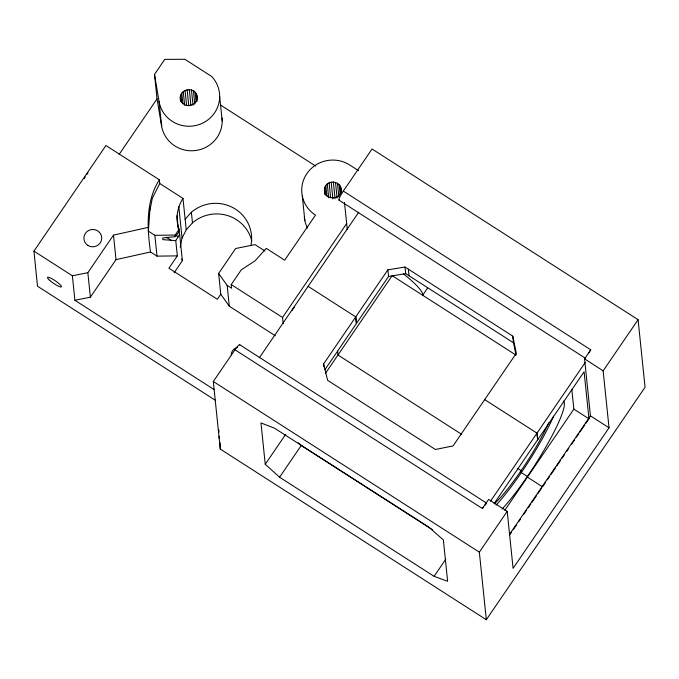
<?xml version="1.0" encoding="UTF-8"?>
<svg xmlns="http://www.w3.org/2000/svg" width="679" height="679" viewBox="0 0 679 679"><rect width="100%" height="100%" fill="white"/><g stroke="black" fill="none" stroke-linecap="round" stroke-linejoin="round"><path stroke-width="1.02" d="M159.064 101.46L154.506 74.384L164.742 59.387L184.875 59.268L211.585 76.404A30.504 29.621 -5.9 0 1 202.478 123.205A30.504 29.621 -5.9 0 1 159.064 101.46L161.594 125.98A30.504 29.621 -5.9 0 0 195.637 150.5A30.504 29.621 -5.9 0 0 222.05 117.993M161.653 123.985L161.594 125.98L157.036 98.896L154.506 74.384M178.832 231.7L179.646 234.263L175.759 240.629L177.338 255.873L157.01 256.136L150.509 251.968C147.08 227.872 145.679 201.128 159.37 179.808L105.924 145.527L33.95 251.128L37.489 286.19L215.15 400.152M159.752 183.517L152.359 198.175L149.906 210.244L148.362 231.157L154.863 235.324L175.182 235.061L179.129 229.281C174.995 219.181 177.287 207.451 182.982 198.421L159.752 183.517L159.37 179.808M180.758 101.298C176.353 87.88 198.327 84.934 197.292 99.134M180.215 247.156L182.048 238.117L186.233 229.825L192.463 222.856L191.368 212.255A36.301 35.257 -5.9 0 1 233.669 208.054A36.301 35.257 -5.9 0 1 250.84 245.73M341.019 188.372C343.574 199.999 323.535 201.434 324.452 189.551C324.868 179.095 342.012 180.003 341.24 190.485M119.122 154.422L157.036 98.896M33.95 251.128L72.364 275.776L74.902 300.288L90.383 297.181L87.854 272.669L113.486 235.121L147.971 227.448M90.383 297.181L116.016 259.641L113.486 235.121M175.759 240.629L162.833 239.628L162.663 237.981L175.352 236.648L179.358 231.454L179.129 229.281M177.338 255.873L168.901 268.213L217.348 299.278L220.777 294.245L218.63 273.442L235.655 248.506L255.007 244.627L264.971 251.009M174.121 272.771L182.379 260.685L179.646 234.263M218.63 273.442L227.151 285.392L231.607 288.252L231.225 284.577L241.283 269.843L255.211 260.694L266.244 248.361L284.688 260.201L315.472 215.133A30.878 29.986 -5.9 0 1 306.891 173.586A30.878 29.986 -5.9 0 1 349.702 164.997L358.563 170.684M339.568 199.999A8.42 1.273 -57.3 0 1 343.302 191.079L372.05 148.998L638.082 319.682L645.05 387.259L486.317 619.732L220.276 449.082L213.308 381.488L234.968 349.778A8.394 1.273 -57.3 0 1 239.823 344.957M283.16 323.611L282.532 317.483L346.655 223.561L344.482 202.461M259.31 357.825L358.716 212.247M323.611 363.936L387.862 269.843L405.015 267.025L512.781 336.156L516.32 353.301L453.071 445.925L435.4 449.473L327.634 380.342L323.611 363.936L323.9 366.779M324.893 369.699L388.549 276.472L387.862 269.843M325.479 373.306L392.156 275.666L515.938 355.066M265.243 464.3L260.974 422.941L274.537 428.194L429.043 527.32L443.362 539.949L447.631 581.3L434.102 576.335L279.587 477.218L265.243 464.3L285.74 434.28M279.587 477.218L301.255 445.483L298.242 442.767M427.651 287.947L422.686 295.221A42.005 7.749 34.3 0 0 403.513 273.951M434.102 576.335L445.814 559.182M234.968 349.778L482.396 508.512L488.6 499.43L507.196 511.355L513.078 568.331L609.038 427.787L603.147 370.844L638.082 319.682M509.394 534.585L590.45 415.871L584.568 358.86L590.747 349.812L343.302 191.079M490.552 501.144L585.196 362.544M494.21 503.428L584.101 371.786L588.965 418.824L585.985 423.187M504.803 510.269L573.857 409.14L571.803 389.279M486.317 619.732L479.34 552.154L507.196 511.355M509.785 534.772L511.576 532.158M513.358 529.544L516.337 525.181M518.714 521.701L520.504 519.079M523.475 514.724L526.454 510.362M528.237 507.748L530.622 504.259M531.81 502.519L536.571 495.543M537.76 493.803L541.333 488.566M545.509 482.472L542.529 486.826L527.422 477.133L527.354 476.48L521.311 472.601L521.124 470.623L517.619 468.374M547.291 479.849L549.676 476.369M550.864 474.621L555.626 467.644M556.814 465.904L560.387 460.676M562.178 458.053L564.555 454.574M566.94 451.085L568.722 448.471M571.701 444.108L574.672 439.746M576.463 437.132L578.839 433.643M580.036 431.903L584.797 424.927M185.138 219.224L191.368 212.255M116.016 259.641L150.509 251.968M72.364 275.776L87.854 272.669M388.549 276.472L405.711 273.645L513.477 342.776L515.972 354.879M220.361 104.922L315.701 166.083M339.059 200.203L585.604 358.359M590.45 415.871L609.038 427.787M573.857 409.14L588.965 418.824M308.122 286.351L355.737 316.898L356.433 323.51M484.687 399.608L536.979 433.151L537.675 439.788L536.979 433.151L536.308 432.727M175.691 235.138L178.348 236.844M231.225 284.577L282.532 317.483M461.788 434.416L337.981 354.99L337.599 351.179M220.777 294.245L229.298 306.229L275.326 335.757M239.611 344.677L486.156 502.833M213.308 381.488L479.34 552.154M74.902 300.288L214.063 389.551M300.729 445.186L432.523 529.73M166.313 237.277L171.6 240.672M584.568 358.86L603.147 370.844M180.546 99.261C182.371 109.565 199.346 106.213 196.969 95.968M181.768 258.945L182.379 260.685M512.781 336.156L513.477 342.776M408.359 269.173L409.055 275.801M405.015 267.025L405.711 273.645M346.655 223.561L347.292 229.689M355.737 316.898L356.416 323.535M340.315 186.369L340.968 192.7M339.101 184.612L340.077 194.109M337.455 183.22L338.872 196.935M335.494 182.295L337.123 198.124M333.347 181.896L335.095 198.777M331.165 182.048L332.914 198.93M329.094 182.744L330.622 197.521M327.278 183.941L328.695 197.657M325.844 185.545L326.93 196.104M324.876 187.463L325.64 194.848M324.452 189.551L324.995 194.822M302.316 196.138L304.846 220.65M219.665 96.46L222.203 120.981M227.151 285.392L229.298 306.229M195.051 92.2L196.019 101.697M193.405 90.816L194.763 104.04M191.436 89.891L193.014 105.152M189.297 89.492L190.926 105.321M187.115 89.645L188.796 105.924M185.044 90.341L186.572 105.109M183.228 91.538L184.646 105.245M181.785 93.142L182.88 103.692M180.826 95.052L181.565 102.181M180.402 97.139L180.826 101.213M182.982 198.421L186.233 229.825M178.806 206.705L182.048 238.117M176.973 215.752L178.373 229.358M177.601 224.927L177.822 227.024M175.182 235.061L175.352 236.648M154.863 235.324L157.01 256.136M149.524 206.535L149.906 210.244M196.265 93.957L197.02 101.341M521.133 470.623L521.319 472.601M220.064 442.725L220.276 449.082M218.901 429.994L218.977 432.107M219.122 436.351L219.19 438.473M291.919 310.702A8.377 1.265 -57.3 0 1 294.321 307.18M84.188 178.628A26.532 4.015 -57.3 0 1 85.274 176.956M86.92 174.511A26.532 4.015 -57.3 0 1 88.015 172.924M192.463 222.856A36.301 35.257 -5.9 0 1 251.799 241.07M307.46 228.068A30.878 29.986 -5.9 0 1 304.319 216.788M231.199 354.905A8.19 7.953 -5.9 0 1 237.48 347.342M588.438 353.496A8.42 1.273 -57.3 0 1 590.747 349.812M482.396 508.512A8.394 1.273 -57.3 0 1 483.609 506.814M484.755 505.371A8.394 1.273 -57.3 0 1 486.529 503.606M548.759 422.669A61.433 9.319 -57.3 0 1 494.261 503.843M553.572 416.193A69.818 10.567 -57.3 0 1 496.052 505.159M563.264 401.102A69.818 10.567 -57.3 0 1 546.833 445.305A69.818 10.567 -57.3 0 1 502.087 509.029M49.669 280.334A8.377 1.545 34.3 0 0 61.237 286.928A8.377 1.545 34.3 0 0 52.453 279.018A8.377 1.545 34.3 0 0 49.669 280.334M87.846 245.399A8.937 8.674 -5.9 0 0 101.714 238.652A8.937 8.674 -5.9 0 0 88.839 230.393A8.937 8.674 -5.9 0 0 87.846 245.399"/></g></svg>
